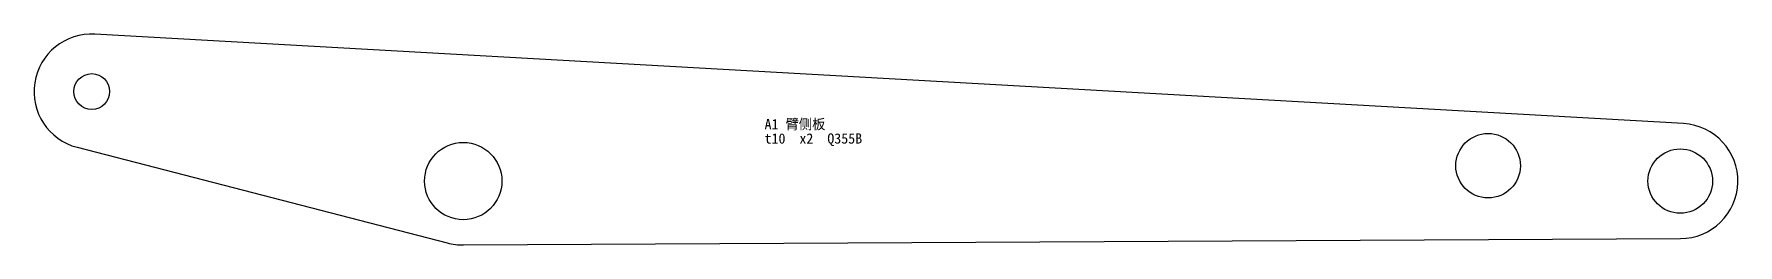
# Model space of a CAD drawing. Header units: millimetres. Extents: x -335 to 995, y -50 to 115.
import ezdxf

# ---------------------------------------------------------------- set-up
doc = ezdxf.new("R2010")
doc.units = ezdxf.units.MM
doc.layers.add('CUT', color=7, linetype='Continuous')
doc.layers.add('MARK', color=3, linetype='Continuous')

msp = doc.modelspace()

# ---------------------------------------------------------------- linework, layer by layer
at = {"layer": 'CUT'}
msp.add_lwpolyline([(-12.5, -48.4, 0.064809), (0.3, -50), (950.2, -45, 0.969638), (952.5, 44.9), (-287.5, 114.9, 0.905952), (-301.3, 26.4)], format="xyb", close=True, dxfattribs=at)
for centre, radius in [((-290, 70), 14), ((0, 0), 30.2), ((800, 12), 25.2), ((950, 0), 25.2)]:
    msp.add_circle(centre, radius, dxfattribs=at)

# ---------------------------------------------------------------- texts
at = {"layer": 'MARK'}
for s, p in [('A1 臂侧板', (235.2, 40.5)), ('t10  x2  Q355B', (235.2, 29.3))]:
    msp.add_text(s, height=8, dxfattribs=at).set_placement(p)

doc.saveas('drawing.dxf')
